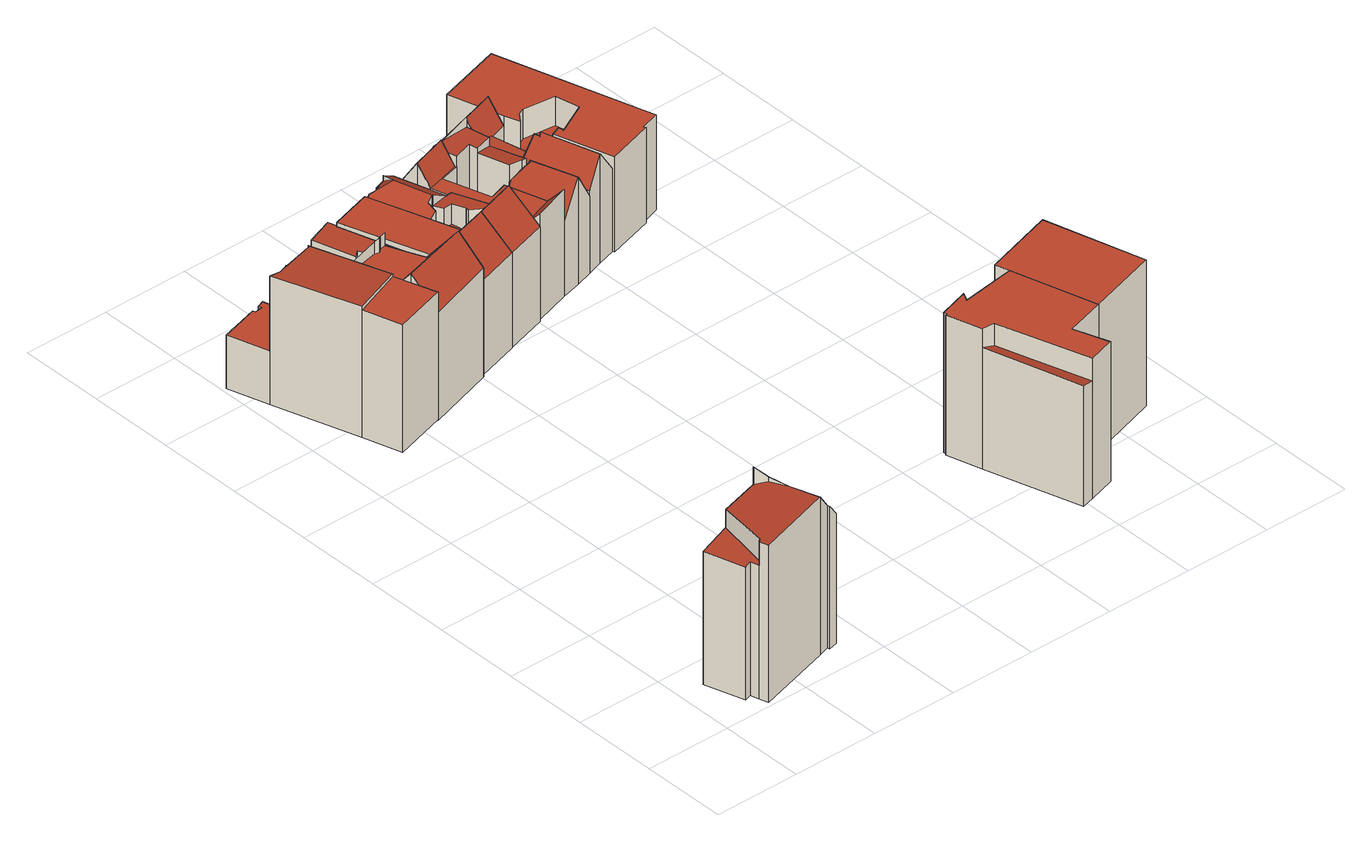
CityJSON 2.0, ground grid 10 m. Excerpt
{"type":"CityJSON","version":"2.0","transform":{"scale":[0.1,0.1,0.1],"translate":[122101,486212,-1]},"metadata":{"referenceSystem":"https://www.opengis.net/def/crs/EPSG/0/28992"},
"CityObjects":{
"building1":{"type":"Building","attributes":{"aantal_verblijfsobjecten":4,"bouwjaar":1902,"gebruiksdoel":"bijeenkomstfunctie,logiesfunctie,woonfunctie","oppervlakte_max":251,"oppervlakte_min":50,"rdf_seealso":"http://bag.basisregistraties.overheid.nl/bag/id/pand/0363100012182175","rf_extrusion_mode":"standard","rf_force_lod11":false,"rf_h_ground":0.239,"rf_h_pc_98p":0,"rf_h_roof_50p":18.61,"rf_h_roof_70p":18.72,"rf_h_roof_max":18.95,"rf_h_roof_min":15.98,"rf_h_roof_ridge":16.3,"rf_is_glass_roof":false,"rf_nodata_frac":0.00597,"rf_nodata_r":0,"rf_pc_select":"PREFERRED_AND_LATEST","rf_pc_year":0,"rf_pointcloud_unusable":false,"rf_pt_density":33.55,"rf_ridgelines":2,"rf_rmse_lod22":0.942,"rf_roof_planes":7,"rf_roof_type":"slanted","rf_success":true,"rf_t_run":20,"rf_volume_lod22":1485.76,"status":"Pand in gebruik"},"children":["building1-1"]},
"building1-1":{"type":"BuildingPart","parents":["building1"],"geometry":[{"type":"Solid","lod":"2.2","boundaries":[[[[0,1,2,3,4,5,6,7,8,9,10,11]],[[12,0,11,13]],[[13,11,10,14]],[[15,3,2,16,17]],[[18,5,4,19]],[[19,4,3,15]],[[20,21,9,8,22]],[[22,8,7,23]],[[23,7,6,24]],[[24,6,5,18]],[[16,2,1,25,26]],[[26,25,27,28]],[[17,16,29,30]],[[30,29,31]],[[14,10,9,21]],[[28,27,21,20]],[[25,1,0,12]],[[30,31,23,24,18,19,15,17]],[[28,20,22,23,31,29,16,26]],[[25,12,13,14,21,27]]]],"semantics":{"surfaces":[{"type":"GroundSurface"},{"type":"WallSurface","on_footprint_edge":true},{"type":"WallSurface","on_footprint_edge":false},{"type":"RoofSurface","rf_azimuth":74.17,"rf_h_roof_50p":17.15,"rf_h_roof_70p":17.91,"rf_h_roof_max":19.63,"rf_h_roof_min":15.26,"rf_slope":54.08},{"type":"RoofSurface","rf_azimuth":340.57,"rf_h_roof_50p":18.64,"rf_h_roof_70p":18.73,"rf_h_roof_max":19.63,"rf_h_roof_min":18.35,"rf_slope":4},{"type":"RoofSurface","rf_azimuth":243.18,"rf_h_roof_50p":16.06,"rf_h_roof_70p":16.14,"rf_h_roof_max":18.76,"rf_h_roof_min":15.94,"rf_slope":3.83}],"values":[[0,1,1,1,1,1,1,1,1,1,1,2,2,2,1,2,1,3,4,5]]}}]},
"building2":{"type":"Building","attributes":{"aantal_verblijfsobjecten":4,"bouwjaar":1957,"gebruiksdoel":"woonfunctie","oppervlakte_max":222,"oppervlakte_min":72,"rdf_seealso":"http://bag.basisregistraties.overheid.nl/bag/id/pand/0363100012182210","rf_extrusion_mode":"standard","rf_force_lod11":false,"rf_h_ground":-0.013,"rf_h_pc_98p":0,"rf_h_roof_50p":15.04,"rf_h_roof_70p":15.15,"rf_h_roof_max":15.76,"rf_h_roof_min":6.13,"rf_h_roof_ridge":15.99,"rf_is_glass_roof":false,"rf_nodata_frac":0,"rf_nodata_r":0,"rf_pc_select":"PREFERRED_AND_LATEST","rf_pc_year":0,"rf_pointcloud_unusable":false,"rf_pt_density":34.48,"rf_ridgelines":3,"rf_rmse_lod22":0.563,"rf_roof_planes":15,"rf_roof_type":"slanted","rf_success":true,"rf_t_run":44,"rf_volume_lod22":1629.87,"status":"Pand in gebruik"},"children":["building2-1"]},
"building2-1":{"type":"BuildingPart","parents":["building2"],"geometry":[{"type":"Solid","lod":"2.2","boundaries":[[[[32,33,34,35,36,37,38,39,40,41,42,43]],[[44,39,38,45]],[[45,38,37,46,47]],[[47,46,48,49]],[[50,40,39,44]],[[51,41,40,50]],[[52,53,36,35,54]],[[46,37,36,53]],[[55,56,57,58]],[[59,32,43,60]],[[58,57,42,41,51,61]],[[54,35,34,62]],[[63,64,62,65]],[[66,67,53,52]],[[68,69,64,63]],[[70,71,69,68]],[[60,43,42,57]],[[56,33,32,59]],[[65,62,34,33,56,55]],[[61,51,72,73]],[[73,72,74,75]],[[49,48,67,66]],[[75,74,71,70]],[[56,59,60,57]],[[67,48,46,53]],[[75,70,68,63,65,55,58,61,73]],[[71,74,72,51,50,44,45,47,49,66,52,54,62,64,69]]]],"semantics":{"surfaces":[{"type":"GroundSurface"},{"type":"WallSurface","on_footprint_edge":true},{"type":"WallSurface","on_footprint_edge":false},{"type":"RoofSurface","rf_azimuth":359.16,"rf_h_roof_50p":15.08,"rf_h_roof_70p":15.1,"rf_h_roof_max":15.51,"rf_h_roof_min":15.01,"rf_slope":1.19},{"type":"RoofSurface","rf_azimuth":339.28,"rf_h_roof_50p":2.94,"rf_h_roof_70p":3.01,"rf_h_roof_max":3.05,"rf_h_roof_min":2.93,"rf_slope":14.19},{"type":"RoofSurface","rf_azimuth":30.51,"rf_h_roof_50p":15.21,"rf_h_roof_70p":15.29,"rf_h_roof_max":15.52,"rf_h_roof_min":14.93,"rf_slope":3.03},{"type":"RoofSurface","rf_azimuth":21.97,"rf_h_roof_50p":6.26,"rf_h_roof_70p":6.28,"rf_h_roof_max":15.08,"rf_h_roof_min":6.19,"rf_slope":0.996}],"values":[[0,1,1,2,1,1,1,1,2,1,1,1,2,2,2,2,1,1,1,2,2,2,2,3,4,5,6]]}}]},
"building3":{"type":"Building","attributes":{"aantal_verblijfsobjecten":3,"bouwjaar":1821,"gebruiksdoel":"woonfunctie","oppervlakte_max":191,"oppervlakte_min":89,"rdf_seealso":"http://bag.basisregistraties.overheid.nl/bag/id/pand/0363100012182211","rf_extrusion_mode":"standard","rf_force_lod11":false,"rf_h_ground":-0.06,"rf_h_pc_98p":0,"rf_h_roof_50p":13.33,"rf_h_roof_70p":13.97,"rf_h_roof_max":16.01,"rf_h_roof_min":11.16,"rf_h_roof_ridge":16.11,"rf_is_glass_roof":false,"rf_nodata_frac":0.0118,"rf_nodata_r":0,"rf_pc_select":"PREFERRED_AND_LATEST","rf_pc_year":0,"rf_pointcloud_unusable":false,"rf_pt_density":33.09,"rf_ridgelines":5,"rf_rmse_lod22":0.614,"rf_roof_planes":12,"rf_roof_type":"slanted","rf_success":true,"rf_t_run":43,"rf_volume_lod22":1574.89,"status":"Pand in gebruik"},"children":["building3-1"]},
"building3-1":{"type":"BuildingPart","parents":["building3"],"geometry":[{"type":"Solid","lod":"2.2","boundaries":[[[[76,77,78,79,80,81,82,83,84,85,86,87,88,89,90,91]],[[92,88,87,93]],[[93,87,86,94]],[[95,96,97,98]],[[99,84,83,100]],[[101,78,77,102]],[[103,79,78,101]],[[104,82,81,105]],[[100,83,82,104]],[[96,85,84,99]],[[94,86,85,96,95]],[[105,81,80,106,107]],[[108,109,110,111]],[[111,110,112,113]],[[114,91,90,115]],[[116,76,91,114]],[[117,118,119,120,121]],[[113,112,118,117]],[[122,123,124]],[[98,97,124]],[[121,120,123,122]],[[107,106,109,108]],[[106,80,79,103]],[[125,126,127]],[[126,125,119,118]],[[102,77,76,116]],[[115,90,89,128]],[[128,89,88,92]],[[107,108,111,113,117,121,122,124,97,96,99,100,104,105]],[[126,118,112,110,109,106,103,127]],[[101,114,115,125,127,103]],[[114,101,102,116]],[[128,92,93,94,95,98,124,123,120,119,125,115]]]],"semantics":{"surfaces":[{"type":"GroundSurface"},{"type":"WallSurface","on_footprint_edge":true},{"type":"WallSurface","on_footprint_edge":false},{"type":"RoofSurface","rf_azimuth":343.55,"rf_h_roof_50p":12.3,"rf_h_roof_70p":13.06,"rf_h_roof_max":14.55,"rf_h_roof_min":9.21,"rf_slope":53.44},{"type":"RoofSurface","rf_azimuth":97.54,"rf_h_roof_50p":13.34,"rf_h_roof_70p":13.35,"rf_h_roof_max":14.55,"rf_h_roof_min":13.31,"rf_slope":0.502},{"type":"RoofSurface","rf_azimuth":344.68,"rf_h_roof_50p":14.08,"rf_h_roof_70p":14.81,"rf_h_roof_max":16.42,"rf_h_roof_min":11.13,"rf_slope":51.9},{"type":"RoofSurface","rf_azimuth":164.87,"rf_h_roof_50p":14.6,"rf_h_roof_70p":15.33,"rf_h_roof_max":16.42,"rf_h_roof_min":12.87,"rf_slope":49.44},{"type":"RoofSurface","rf_azimuth":249.25,"rf_h_roof_50p":11.31,"rf_h_roof_70p":11.36,"rf_h_roof_max":14.28,"rf_h_roof_min":11.13,"rf_slope":5.28}],"values":[[0,1,1,2,1,1,1,1,1,1,1,1,2,2,1,1,2,2,2,2,2,2,1,2,2,1,1,1,3,4,5,6,7]]}}]},
"building4":{"type":"Building","attributes":{"aantal_verblijfsobjecten":1,"bouwjaar":1796,"gebruiksdoel":"woonfunctie","oppervlakte_max":215,"oppervlakte_min":215,"rdf_seealso":"http://bag.basisregistraties.overheid.nl/bag/id/pand/0363100012182212","rf_extrusion_mode":"standard","rf_force_lod11":false,"rf_h_ground":0.249,"rf_h_pc_98p":0,"rf_h_roof_50p":12.08,"rf_h_roof_70p":12.15,"rf_h_roof_max":14.84,"rf_h_roof_min":11.75,"rf_h_roof_ridge":15,"rf_is_glass_roof":false,"rf_nodata_frac":0.0445,"rf_nodata_r":0,"rf_pc_select":"PREFERRED_AND_LATEST","rf_pc_year":0,"rf_pointcloud_unusable":false,"rf_pt_density":34.22,"rf_ridgelines":1,"rf_rmse_lod22":0.312,"rf_roof_planes":6,"rf_roof_type":"slanted","rf_success":true,"rf_t_run":22,"rf_volume_lod22":1025.28,"status":"Pand in gebruik"},"children":["building4-1"]},
"building4-1":{"type":"BuildingPart","parents":["building4"],"geometry":[{"type":"Solid","lod":"2.2","boundaries":[[[[129,130,131,132,133,134,135,136]],[[137,134,133,138]],[[139,136,135,140]],[[141,129,136,139]],[[138,133,132,142]],[[142,132,131,143]],[[143,131,130,144]],[[140,135,134,137]],[[144,130,129,141]],[[142,143,137,138]],[[144,145,140,137,143]],[[144,141,139,140,145]]]],"semantics":{"surfaces":[{"type":"GroundSurface"},{"type":"WallSurface","on_footprint_edge":true},{"type":"RoofSurface","rf_azimuth":164.04,"rf_h_roof_50p":13.48,"rf_h_roof_70p":14.1,"rf_h_roof_max":15.27,"rf_h_roof_min":11.7,"rf_slope":44.98},{"type":"RoofSurface","rf_azimuth":343.95,"rf_h_roof_50p":13.22,"rf_h_roof_70p":13.82,"rf_h_roof_max":15.27,"rf_h_roof_min":11.83,"rf_slope":55.33},{"type":"RoofSurface","rf_azimuth":36.7,"rf_h_roof_50p":11.96,"rf_h_roof_70p":12.01,"rf_h_roof_max":12.13,"rf_h_roof_min":11.8,"rf_slope":1.9}],"values":[[0,1,1,1,1,1,1,1,1,2,3,4]]}}]},
"building5":{"type":"Building","attributes":{"aantal_verblijfsobjecten":2,"bouwjaar":1905,"gebruiksdoel":"woonfunctie","oppervlakte_max":132,"oppervlakte_min":108,"rdf_seealso":"http://bag.basisregistraties.overheid.nl/bag/id/pand/0363100012182213","rf_extrusion_mode":"standard","rf_force_lod11":false,"rf_h_ground":0.307,"rf_h_pc_98p":0,"rf_h_roof_50p":12.11,"rf_h_roof_70p":12.66,"rf_h_roof_max":14.83,"rf_h_roof_min":9.23,"rf_h_roof_ridge":14.96,"rf_is_glass_roof":false,"rf_nodata_frac":0.0116,"rf_nodata_r":0,"rf_pc_select":"PREFERRED_AND_LATEST","rf_pc_year":0,"rf_pointcloud_unusable":false,"rf_pt_density":34.69,"rf_ridgelines":5,"rf_rmse_lod22":0.441,"rf_roof_planes":14,"rf_roof_type":"slanted","rf_success":true,"rf_t_run":46,"rf_volume_lod22":984.79,"status":"Pand in gebruik"},"children":["building5-1"]},
"building5-1":{"type":"BuildingPart","parents":["building5"],"geometry":[{"type":"Solid","lod":"2.2","boundaries":[[[[146,147,148,149,150,151,152,153,154,155,156,157,158,159,160]],[[161,146,160,162]],[[163,152,151,164]],[[165,153,152,163,166]],[[167,148,147,168]],[[169,154,153,165]],[[170,155,154,169]],[[142,156,155,170]],[[143,157,156,142]],[[171,150,149,172]],[[173,174,175,176]],[[174,159,158,177]],[[177,158,157,143]],[[164,151,150,171,178]],[[172,149,148,167]],[[162,160,159,174,173]],[[179,180,181,182]],[[183,184,185,186,187]],[[188,189,180,179]],[[186,185,189,188]],[[190,191,184,183]],[[176,175,191,190]],[[166,163,192]],[[187,186,192]],[[182,181,193,194,195]],[[194,193,196]],[[168,147,146,161]],[[197,198,199]],[[195,194,198,197]],[[178,171,200]],[[169,143,142,170]],[[196,193,181,180,189,185,184,191,175,174,177]],[[178,200,201,183,187,192,163,164]],[[195,197,199,165,166,192,186,188,179,182]],[[168,161,162,173,176,190,183,201]],[[198,194,196,177,143,169,165,199]],[[200,171,172,167,168,201]]]],"semantics":{"surfaces":[{"type":"GroundSurface"},{"type":"WallSurface","on_footprint_edge":true},{"type":"WallSurface","on_footprint_edge":false},{"type":"RoofSurface","rf_azimuth":163.74,"rf_h_roof_50p":13.39,"rf_h_roof_70p":14.09,"rf_h_roof_max":15.24,"rf_h_roof_min":11.68,"rf_slope":44.84},{"type":"RoofSurface","rf_azimuth":183.55,"rf_h_roof_50p":9.28,"rf_h_roof_70p":9.3,"rf_h_roof_max":12.42,"rf_h_roof_min":9.24,"rf_slope":1.79},{"type":"RoofSurface","rf_azimuth":74.07,"rf_h_roof_50p":11.82,"rf_h_roof_70p":12.24,"rf_h_roof_max":13.24,"rf_h_roof_min":10.84,"rf_slope":34.13},{"type":"RoofSurface","rf_azimuth":353.74,"rf_h_roof_50p":11.74,"rf_h_roof_70p":11.83,"rf_h_roof_max":11.95,"rf_h_roof_min":11.53,"rf_slope":5.81},{"type":"RoofSurface","rf_azimuth":253.17,"rf_h_roof_50p":11.82,"rf_h_roof_70p":12.28,"rf_h_roof_max":13.24,"rf_h_roof_min":10.73,"rf_slope":43.64},{"type":"RoofSurface","rf_azimuth":343.13,"rf_h_roof_50p":12.33,"rf_h_roof_70p":13.22,"rf_h_roof_max":15.24,"rf_h_roof_min":9.2,"rf_slope":54.92},{"type":"RoofSurface","rf_azimuth":342.24,"rf_h_roof_50p":12.24,"rf_h_roof_70p":12.33,"rf_h_roof_max":12.75,"rf_h_roof_min":11.5,"rf_slope":37.04}],"values":[[0,1,1,1,1,1,1,1,1,1,2,1,1,1,1,1,2,2,2,2,2,2,2,2,2,2,1,2,2,2,3,4,5,6,7,8,9]]}}]},
"building6":{"type":"Building","attributes":{"aantal_verblijfsobjecten":1,"bouwjaar":1793,"gebruiksdoel":"woonfunctie","oppervlakte_max":220,"oppervlakte_min":220,"rdf_seealso":"http://bag.basisregistraties.overheid.nl/bag/id/pand/0363100012182214","rf_extrusion_mode":"standard","rf_force_lod11":false,"rf_h_ground":0.466,"rf_h_pc_98p":0,"rf_h_roof_50p":11.14,"rf_h_roof_70p":11.54,"rf_h_roof_max":13.41,"rf_h_roof_min":10,"rf_h_roof_ridge":13.57,"rf_is_glass_roof":false,"rf_nodata_frac":0,"rf_nodata_r":0,"rf_pc_select":"PREFERRED_AND_LATEST","rf_pc_year":0,"rf_pointcloud_unusable":false,"rf_pt_density":33.31,"rf_ridgelines":2,"rf_rmse_lod22":0.427,"rf_roof_planes":5,"rf_roof_type":"slanted","rf_success":true,"rf_t_run":20,"rf_volume_lod22":660.3,"status":"Pand in gebruik"},"children":["building6-1"]},
"building6-1":{"type":"BuildingPart","parents":["building6"],"geometry":[{"type":"Solid","lod":"2.2","boundaries":[[[[202,203,204,205,206,207,208,209,210,211,212,213,214,215]],[[216,208,207,217]],[[218,209,208,216]],[[219,210,209,218]],[[220,211,210,219]],[[217,207,206,221]],[[222,203,202,223]],[[224,204,203,222]],[[223,202,215,225]],[[226,212,211,220]],[[227,213,212,226]],[[228,214,213,227]],[[221,206,205,229]],[[225,215,214,228]],[[229,205,204,224]],[[225,224,222,223]],[[227,226,220,219]],[[228,229,224,225]],[[229,228,227,219,218,216,217,221]]]],"semantics":{"surfaces":[{"type":"GroundSurface"},{"type":"WallSurface","on_footprint_edge":true},{"type":"RoofSurface","rf_azimuth":343.27,"rf_h_roof_50p":11.14,"rf_h_roof_70p":11.98,"rf_h_roof_max":13.95,"rf_h_roof_min":9.01,"rf_slope":57.8},{"type":"RoofSurface","rf_azimuth":341.81,"rf_h_roof_50p":11.89,"rf_h_roof_70p":12.25,"rf_h_roof_max":12.94,"rf_h_roof_min":11.02,"rf_slope":47.84},{"type":"RoofSurface","rf_azimuth":162.08,"rf_h_roof_50p":12.69,"rf_h_roof_70p":13.18,"rf_h_roof_max":13.95,"rf_h_roof_min":11.44,"rf_slope":57.49},{"type":"RoofSurface","rf_azimuth":81.15,"rf_h_roof_50p":11.14,"rf_h_roof_70p":11.15,"rf_h_roof_max":11.46,"rf_h_roof_min":11.08,"rf_slope":0.916}],"values":[[0,1,1,1,1,1,1,1,1,1,1,1,1,1,1,2,3,4,5]]}}]},
"building7":{"type":"Building","attributes":{"aantal_verblijfsobjecten":4,"bouwjaar":1820,"gebruiksdoel":"woonfunctie","oppervlakte_max":120,"oppervlakte_min":91,"rdf_seealso":"http://bag.basisregistraties.overheid.nl/bag/id/pand/0363100012170770","rf_extrusion_mode":"standard","rf_force_lod11":false,"rf_h_ground":1.49,"rf_h_pc_98p":0,"rf_h_roof_50p":18.15,"rf_h_roof_70p":18.17,"rf_h_roof_max":18.22,"rf_h_roof_min":15.71,"rf_is_glass_roof":false,"rf_nodata_frac":0,"rf_nodata_r":0,"rf_pc_select":"PREFERRED_AND_LATEST","rf_pc_year":0,"rf_pointcloud_unusable":false,"rf_pt_density":36.09,"rf_ridgelines":0,"rf_rmse_lod22":0.461,"rf_roof_planes":6,"rf_roof_type":"slanted","rf_success":true,"rf_t_run":31,"rf_volume_lod22":2087.95,"status":"Pand in gebruik"},"children":["building7-1"]},
"building7-1":{"type":"BuildingPart","parents":["building7"],"geometry":[{"type":"Solid","lod":"2.2","boundaries":[[[[230,231,232,233,234,235,236,237,238,239,240,241]],[[242,243,240,239,244]],[[245,241,240,243]],[[246,247,248,249]],[[250,251,247,246]],[[252,235,234,248]],[[251,236,235,252]],[[244,239,238,253]],[[253,238,237,254]],[[254,237,236,251,250]],[[249,248,234,233,255]],[[256,231,230,257,258]],[[259,232,231,256]],[[257,230,241,245]],[[255,233,232,259]],[[258,257,260,261]],[[261,260,243,242]],[[251,252,248,247]],[[243,260,257,245]],[[261,242,244,253,254,250,246,249,255,259,256,258]]]],"semantics":{"surfaces":[{"type":"GroundSurface"},{"type":"WallSurface","on_footprint_edge":true},{"type":"WallSurface","on_footprint_edge":false},{"type":"RoofSurface","rf_azimuth":159.54,"rf_h_roof_50p":15.75,"rf_h_roof_70p":15.79,"rf_h_roof_max":18.17,"rf_h_roof_min":15.58,"rf_slope":8.95},{"type":"RoofSurface","rf_azimuth":75.34,"rf_h_roof_50p":15.74,"rf_h_roof_70p":15.84,"rf_h_roof_max":18.13,"rf_h_roof_min":15.44,"rf_slope":15.4},{"type":"RoofSurface","rf_azimuth":214.66,"rf_h_roof_50p":18.14,"rf_h_roof_70p":18.15,"rf_h_roof_max":18.18,"rf_h_roof_min":18.09,"rf_slope":0.364}],"values":[[0,1,1,2,2,1,1,1,1,1,1,1,1,1,1,2,2,3,4,5]]}}]},
"building8":{"type":"Building","attributes":{"aantal_verblijfsobjecten":2,"bouwjaar":1715,"gebruiksdoel":"woonfunctie","oppervlakte_max":109,"oppervlakte_min":109,"rdf_seealso":"http://bag.basisregistraties.overheid.nl/bag/id/pand/0363100012182218","rf_extrusion_mode":"standard","rf_force_lod11":false,"rf_h_ground":0.456,"rf_h_pc_98p":0,"rf_h_roof_50p":11.42,"rf_h_roof_70p":12.14,"rf_h_roof_max":13.01,"rf_h_roof_min":9.56,"rf_h_roof_ridge":13.35,"rf_is_glass_roof":false,"rf_nodata_frac":0.00405,"rf_nodata_r":0,"rf_pc_select":"PREFERRED_AND_LATEST","rf_pc_year":0,"rf_pointcloud_unusable":false,"rf_pt_density":33.98,"rf_ridgelines":5,"rf_rmse_lod22":0.321,"rf_roof_planes":10,"rf_roof_type":"slanted","rf_success":true,"rf_t_run":24,"rf_volume_lod22":678.67,"status":"Pand in gebruik"},"children":["building8-1"]},
"building8-1":{"type":"BuildingPart","parents":["building8"],"geometry":[{"type":"Solid","lod":"2.2","boundaries":[[[[262,263,211,209,264,265,266,267,268,206,269,203,270,271,272,273]],[[274,275,269,206,276]],[[277,270,203,278]],[[279,264,209,280]],[[281,268,267,282,283]],[[276,206,268,281]],[[284,285,286,287]],[[288,289,285,284]],[[290,291,272,271,292]],[[293,265,264,279]],[[294,266,265,293]],[[280,209,211,295]],[[292,296,297]],[[275,274,297]],[[278,203,269,275]],[[296,292,271,270,277]],[[287,286,273,272,291]],[[295,211,263,298]],[[283,282,291,290]],[[282,267,266,294,299]],[[300,262,273,286]],[[299,294,289,288]],[[301,302,303]],[[302,301,304]],[[298,263,262,300]],[[296,277,278,275,297]],[[283,290,292,297,274,276,281]],[[299,288,284,287,291,282]],[[301,303,285,289,294,293,279]],[[304,301,279,280,295,298]],[[298,300,286,285,303,302,304]]]],"semantics":{"surfaces":[{"type":"GroundSurface"},{"type":"WallSurface","on_footprint_edge":true},{"type":"WallSurface","on_footprint_edge":false},{"type":"RoofSurface","rf_azimuth":343.48,"rf_h_roof_50p":10.7,"rf_h_roof_70p":11.37,"rf_h_roof_max":12.66,"rf_h_roof_min":8.97,"rf_slope":57.58},{"type":"RoofSurface","rf_azimuth":158.63,"rf_h_roof_50p":12.37,"rf_h_roof_70p":12.41,"rf_h_roof_max":12.66,"rf_h_roof_min":12.21,"rf_slope":4.92},{"type":"RoofSurface","rf_azimuth":69.79,"rf_h_roof_50p":11.42,"rf_h_roof_70p":11.52,"rf_h_roof_max":12.21,"rf_h_roof_min":11.17,"rf_slope":12.28},{"type":"RoofSurface","rf_azimuth":340.22,"rf_h_roof_50p":10.77,"rf_h_roof_70p":11.41,"rf_h_roof_max":12.99,"rf_h_roof_min":9.49,"rf_slope":53.67},{"type":"RoofSurface","rf_azimuth":254.05,"rf_h_roof_50p":11.16,"rf_h_roof_70p":12.07,"rf_h_roof_max":13.57,"rf_h_roof_min":8.86,"rf_slope":59.11},{"type":"RoofSurface","rf_azimuth":72.98,"rf_h_roof_50p":10.99,"rf_h_roof_70p":11.86,"rf_h_roof_max":13.57,"rf_h_roof_min":9.09,"rf_slope":59.08}],"values":[[0,1,1,1,1,1,2,2,1,1,1,1,2,2,1,1,1,1,2,1,1,2,2,2,1,3,4,5,6,7,8]]}}]},
"building9":{"type":"Building","attributes":{"aantal_verblijfsobjecten":1,"bouwjaar":1988,"gebruiksdoel":"woonfunctie","oppervlakte_max":210,"oppervlakte_min":210,"rdf_seealso":"http://bag.basisregistraties.overheid.nl/bag/id/pand/0363100012182219","rf_extrusion_mode":"standard","rf_force_lod11":false,"rf_h_ground":0.467,"rf_h_pc_98p":0,"rf_h_roof_50p":11.48,"rf_h_roof_70p":12.19,"rf_h_roof_max":13.41,"rf_h_roof_min":9.31,"rf_h_roof_ridge":13.5,"rf_is_glass_roof":false,"rf_nodata_frac":0.142,"rf_nodata_r":0,"rf_pc_select":"_HIGHEST_YET_INSUFFICIENT_COVERAGE","rf_pc_year":0,"rf_pointcloud_unusable":false,"rf_pt_density":32.5,"rf_ridgelines":3,"rf_rmse_lod22":0.258,"rf_roof_planes":6,"rf_roof_type":"slanted","rf_success":true,"rf_t_run":22,"rf_volume_lod22":701.75,"status":"Pand in gebruik"},"children":["building9-1"]},
"building9-1":{"type":"BuildingPart","parents":["building9"],"geometry":[{"type":"Solid","lod":"2.2","boundaries":[[[[305,306,307,308,309,310,311,312,262,313,314,315,270,316,317,318,319,320]],[[321,319,318,322]],[[323,310,309,324]],[[325,317,316,326]],[[327,270,315,328]],[[324,309,308,329]],[[330,320,319,321]],[[331,305,320,330]],[[322,318,317,325]],[[332,311,310,323]],[[326,316,270,327]],[[329,308,307,333,334]],[[335,312,311,332]],[[328,315,314,336]],[[337,313,262,338]],[[338,262,312,335]],[[333,307,306,339,340]],[[341,337,342]],[[334,333,342]],[[340,339,343]],[[336,314,313,337,341]],[[339,306,305,331]],[[326,327,328,321,322,325]],[[335,332,323,324]],[[334,342,337,338,335,324,329]],[[336,341,342,333,340,343]],[[339,331,330,321,328,336,343]]]],"semantics":{"surfaces":[{"type":"GroundSurface"},{"type":"WallSurface","on_footprint_edge":true},{"type":"WallSurface","on_footprint_edge":false},{"type":"RoofSurface","rf_azimuth":343.11,"rf_h_roof_50p":8.84,"rf_h_roof_70p":10.69,"rf_h_roof_max":13.92,"rf_h_roof_min":4.65,"rf_slope":55.96},{"type":"RoofSurface","rf_azimuth":73.66,"rf_h_roof_50p":11.7,"rf_h_roof_70p":12.39,"rf_h_roof_max":13.85,"rf_h_roof_min":9.96,"rf_slope":55.11},{"type":"RoofSurface","rf_azimuth":253.07,"rf_h_roof_50p":12.02,"rf_h_roof_70p":12.75,"rf_h_roof_max":13.85,"rf_h_roof_min":10.13,"rf_slope":56.59},{"type":"RoofSurface","rf_azimuth":142.64,"rf_h_roof_50p":10.84,"rf_h_roof_70p":10.93,"rf_h_roof_max":11.83,"rf_h_roof_min":10.6,"rf_slope":5.8},{"type":"RoofSurface","rf_azimuth":164.92,"rf_h_roof_50p":12.55,"rf_h_roof_70p":13.1,"rf_h_roof_max":13.92,"rf_h_roof_min":11.02,"rf_slope":57.61}],"values":[[0,1,1,1,1,1,1,1,1,1,1,1,1,1,1,1,1,2,2,2,1,1,3,4,5,6,7]]}}]},
"building10":{"type":"Building","attributes":{"aantal_verblijfsobjecten":4,"bouwjaar":1906,"gebruiksdoel":"woonfunctie","oppervlakte_max":89,"oppervlakte_min":85,"rdf_seealso":"http://bag.basisregistraties.overheid.nl/bag/id/pand/0363100012183090","rf_extrusion_mode":"standard","rf_force_lod11":false,"rf_h_ground":0.71,"rf_h_pc_98p":0,"rf_h_roof_50p":18.11,"rf_h_roof_70p":18.15,"rf_h_roof_max":18.21,"rf_h_roof_min":18.01,"rf_is_glass_roof":false,"rf_nodata_frac":0,"rf_nodata_r":0,"rf_pc_select":"PREFERRED_AND_LATEST","rf_pc_year":0,"rf_pointcloud_unusable":false,"rf_pt_density":35.58,"rf_ridgelines":0,"rf_rmse_lod22":0.645,"rf_roof_planes":4,"rf_roof_type":"slanted","rf_success":true,"rf_t_run":26,"rf_volume_lod22":1774.89,"status":"Pand in gebruik"},"children":["building10-1"]},
"building10-1":{"type":"BuildingPart","parents":["building10"],"geometry":[{"type":"Solid","lod":"2.2","boundaries":[[[[344,345,346,347]],[[348,345,344,349]],[[350,346,345,348]],[[349,344,347,254]],[[254,347,346,350]],[[254,350,348,349]]]],"semantics":{"surfaces":[{"type":"GroundSurface"},{"type":"WallSurface","on_footprint_edge":true},{"type":"RoofSurface","rf_azimuth":144.88,"rf_h_roof_50p":18.12,"rf_h_roof_70p":18.15,"rf_h_roof_max":18.2,"rf_h_roof_min":18.05,"rf_slope":0.621}],"values":[[0,1,1,1,1,2]]}}]},
"building11":{"type":"Building","attributes":{"aantal_verblijfsobjecten":2,"bouwjaar":1806,"gebruiksdoel":"kantoorfunctie,woonfunctie","oppervlakte_max":276,"oppervlakte_min":101,"rdf_seealso":"http://bag.basisregistraties.overheid.nl/bag/id/pand/0363100012165498","rf_extrusion_mode":"standard","rf_force_lod11":false,"rf_h_ground":0.588,"rf_h_pc_98p":0,"rf_h_roof_50p":11.85,"rf_h_roof_70p":11.88,"rf_h_roof_max":12.01,"rf_h_roof_min":8.38,"rf_h_roof_ridge":9.72,"rf_is_glass_roof":false,"rf_nodata_frac":0,"rf_nodata_r":0,"rf_pc_select":"PREFERRED_AND_LATEST","rf_pc_year":0,"rf_pointcloud_unusable":false,"rf_pt_density":34.9,"rf_ridgelines":1,"rf_rmse_lod22":0.409,"rf_roof_planes":6,"rf_roof_type":"slanted","rf_success":true,"rf_t_run":127,"rf_volume_lod22":1606.15,"status":"Pand in gebruik"},"children":["building11-1"]},
"building11-1":{"type":"BuildingPart","parents":["building11"],"geometry":[{"type":"Solid","lod":"2.2","boundaries":[[[[351,352,353,354,355,356,357,358,359]],[[360,352,351,361]],[[361,351,359,362]],[[363,358,357,364]],[[365,366,367,368]],[[369,356,355,370]],[[362,359,358,363]],[[371,372,366,365]],[[364,357,356,369]],[[370,355,354,373,374]],[[375,376,372,371]],[[368,367,377,378]],[[378,377,379,380]],[[381,382,353,352,360]],[[380,379,382,381]],[[373,354,353,382]],[[374,373,376,375]],[[374,375,371,365,368,378,380,381,360,361,362,363,364,369,370]],[[376,373,382,379,377,367,366,372]]]],"semantics":{"surfaces":[{"type":"GroundSurface"},{"type":"WallSurface","on_footprint_edge":true},{"type":"WallSurface","on_footprint_edge":false},{"type":"RoofSurface","rf_azimuth":231.9,"rf_h_roof_50p":11.87,"rf_h_roof_70p":11.87,"rf_h_roof_max":11.87,"rf_h_roof_min":11.86,"rf_slope":0.056},{"type":"RoofSurface","rf_azimuth":260.8,"rf_h_roof_50p":8.46,"rf_h_roof_70p":8.48,"rf_h_roof_max":11.87,"rf_h_roof_min":8.4,"rf_slope":1.23}],"values":[[0,1,1,1,2,1,1,2,1,1,2,2,2,1,2,1,2,3,4]]}}]}
},
"vertices":[
[27,65,12],[66,77,12],[113,90,12],[147,100,12],[167,31,12],[156,28,12],[155,31,12],[143,27,12],[55,2,12],[52,12,12],[49,22,12],[41,19,12],[27,65,170],[41,19,169],[49,22,170],[147,100,167],[113,90,194],[113,90,215],[156,28,181],[167,31,166],[52,12,198],[52,12,170],[55,2,198],[143,27,199],[155,31,181],[66,77,173],[66,77,194],[57,17,170],[57,17,197],[126,83,195],[126,83,201],[135,63,196],
[62,540,10],[49,584,10],[18,683,10],[4,730,10],[50,744,10],[59,746,10],[67,749,10],[77,714,10],[76,714,10],[81,699,10],[108,607,10],[123,558,10],[77,714,72],[67,749,72],[59,746,39],[59,746,72],[60,742,40],[60,742,72],[76,714,72],[81,699,73],[50,744,72],[50,744,39],[4,730,73],[49,584,165],[49,584,161],[108,607,160],[108,607,163],[62,540,161],[123,558,161],[81,699,159],[18,683,73],[32,683,161],[32,683,73],[18,683,162],[51,741,72],[51,741,40],[42,686,161],[42,686,73],[42,687,161],[42,687,73],[80,697,73],[80,697,159],[43,686,73],[43,686,161],
[202,582,9],[123,558,9],[114,587,9],[108,608,9],[94,654,9],[83,690,9],[109,684,9],[113,685,9],[138,692,9],[138,694,9],[123,742,9],[152,751,9],[155,740,9],[154,740,9],[183,645,9],[194,609,9],[155,740,124],[152,751,124],[123,742,122],[138,694,121],[138,694,118],[144,699,114],[144,699,122],[138,692,120],[113,685,120],[114,587,171],[123,558,136],[108,608,144],[109,684,121],[83,690,102],[94,654,144],[94,654,154],[134,663,157],[134,663,143],[140,662,143],[140,662,160],[143,665,143],[143,665,158],[194,609,171],[183,645,124],[202,582,138],[151,667,158],[151,667,143],[151,667,121],[149,670,121],[149,670,153],[157,674,151],[157,674,122],[147,694,122],[162,641,122],[162,641,143],[169,625,143],[154,740,124],
[203,755,12],[235,649,12],[241,630,12],[251,596,12],[202,582,12],[192,616,12],[186,635,12],[154,740,12],[192,616,160],[202,582,124],[154,740,129],[186,635,131],[203,755,128],[251,596,125],[241,630,160],[235,649,130],[234,649,130],
[210,757,13],[215,754,13],[223,757,13],[222,760,13],[234,764,13],[252,769,13],[271,707,13],[283,664,13],[289,644,13],[299,610,13],[251,596,13],[241,630,13],[229,668,13],[223,688,13],[203,755,13],[210,757,126],[203,755,119],[271,707,120],[252,769,121],[283,664,130],[271,707,126],[223,757,129],[215,754,129],[289,644,160],[299,610,125],[234,764,126],[222,760,126],[223,688,118],[223,688,103],[236,690,103],[236,690,130],[229,668,102],[234,764,133],[258,692,127],[258,692,103],[262,676,102],[262,676,129],[242,702,140],[242,702,103],[243,702,103],[243,702,126],[243,702,139],[248,691,127],[248,691,103],[236,701,134],[236,701,103],[263,706,126],[262,675,102],[262,675,107],[262,675,129],[250,674,102],[262,672,129],[262,672,111],[275,662,130],[234,750,136],[230,744,140],
[252,769,15],[294,782,15],[302,757,15],[306,742,15],[307,740,15],[284,734,15],[300,681,15],[322,688,15],[336,641,15],[341,623,15],[299,610,15],[294,626,15],[264,729,15],[260,744,15],[300,681,121],[284,734,121],[322,688,121],[336,641,121],[341,623,142],[307,740,121],[294,782,105],[252,769,105],[302,757,146],[260,744,146],[299,610,140],[294,626,122],[264,729,122],[306,742,121],
[447,138,25],[436,178,25],[438,178,25],[437,182,25],[471,192,25],[524,207,25],[529,191,25],[557,94,25],[512,81,25],[526,41,25],[495,32,25],[480,28,25],[495,32,191],[495,32,164],[526,41,191],[480,28,168],[466,182,192],[466,182,167],[471,192,168],[471,192,192],[529,191,192],[529,191,165],[524,207,168],[512,81,191],[557,94,191],[437,182,191],[436,178,191],[447,138,169],[447,138,191],[438,178,191],[462,137,165],[462,137,191],
[384,635,15],[364,629,15],[332,691,15],[344,694,15],[341,703,15],[331,738,15],[329,747,15],[299,765,15],[337,795,15],[345,769,15],[352,744,15],[364,704,15],[299,765,135],[299,765,132],[307,740,133],[337,795,104],[294,782,104],[332,691,119],[322,688,101],[329,747,133],[331,738,127],[331,738,132],[358,703,124],[358,703,114],[364,704,105],[364,704,123],[358,704,124],[358,704,114],[352,744,132],[352,744,122],[345,769,134],[344,694,120],[341,703,107],[341,623,102],[345,769,146],[309,766,135],[364,629,142],[341,703,127],[384,635,106],[348,680,139],[348,680,142],[350,684,136],[349,680,141],
[367,758,15],[366,757,15],[380,711,15],[382,705,15],[384,706,15],[404,712,15],[424,647,15],[403,641,15],[362,710,15],[349,756,15],[345,770,15],[328,824,15],[367,835,15],[376,806,15],[383,781,15],[388,764,15],[383,781,145],[376,806,107],[404,712,114],[384,706,144],[367,835,61],[328,824,61],[337,795,106],[345,770,144],[382,705,141],[388,764,117],[367,758,116],[424,647,113],[380,711,116],[380,711,141],[403,641,144],[349,756,121],[362,710,115],[384,635,113],[366,757,116],[366,757,120],[362,710,116],[363,710,116],[355,758,121],
[524,207,17],[607,232,17],[640,119,17],[557,94,17],[607,232,192],[524,207,192],[640,119,190],
[478,660,16],[424,644,16],[404,711,16],[394,747,16],[388,764,16],[370,826,16],[446,848,16],[499,669,16],[477,662,16],[424,644,129],[478,660,129],[477,662,129],[499,669,129],[446,848,129],[446,755,129],[446,755,95],[452,727,95],[452,727,129],[370,826,129],[388,764,129],[409,760,129],[409,760,94],[394,747,94],[394,747,129],[401,756,129],[401,756,94],[416,709,94],[416,709,129],[415,715,94],[415,715,129],[404,711,129],[404,711,94]
]}
